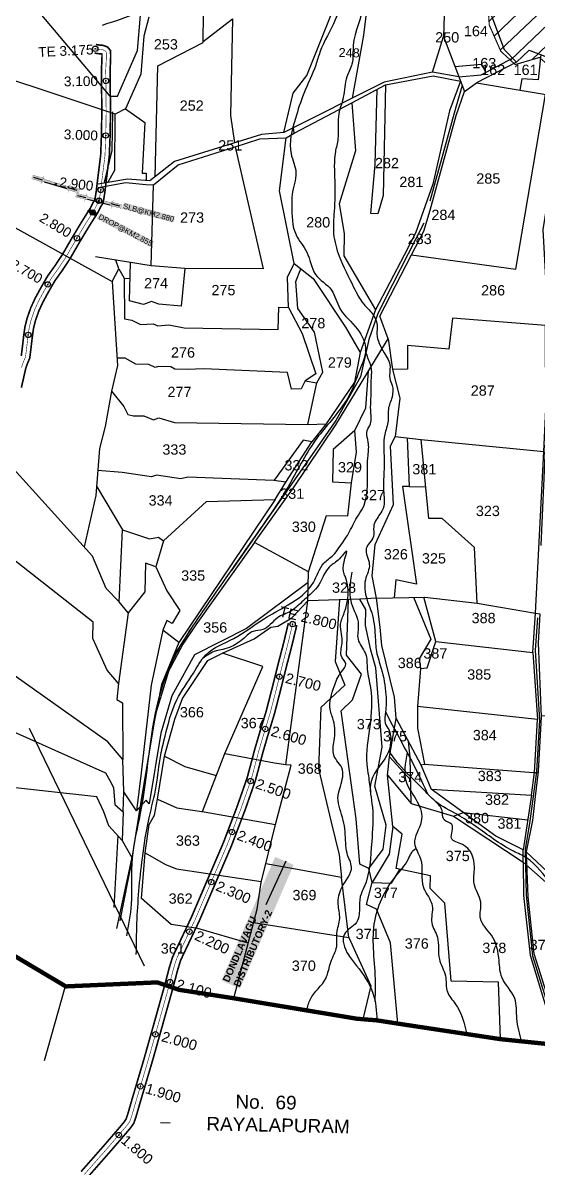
# Model space of a CAD drawing. Header units: inches. Extents: x 194782 to 246112, y 1600383 to 1614216.
# Drawn here: x 199845 to 200795, y 1604461 to 1606574 of the extents above; entities that cross this region are included whole.
import ezdxf
from ezdxf.enums import TextEntityAlignment as Align

# ---------------------------------------------------------------- set-up
doc = ezdxf.new("R2010")
doc.units = ezdxf.units.IN
doc.header["$LTSCALE"] = 15
doc.header["$MEASUREMENT"] = 0
doc.header["$PDMODE"] = 32
doc.header["$PDSIZE"] = 10
for name, pattern in [('ACAD_ISO02W100', [15, 12, -3]), ('ACAD_ISO03W100', [30, 12, -18]), ('HIDDEN2', [0.1875, 0.125, -0.0625])]:
    doc.linetypes.add(name, pattern=pattern)
for name, color, linetype in [('CANAL1', 7, 'Continuous'), ('CSMark', 72, 'Continuous'), ('PLOTS', 7, 'Continuous'), ('PLOTS NO', 7, 'Continuous'), ('RE REMARKS', 7, 'Continuous'), ('ROADS', 1, 'Continuous'), ('STREAMS', 4, 'Continuous'), ('STRUCTURE', 5, 'Continuous'), ('text2', 7, 'Continuous'), ('VILLAGE BOUNDAY', 5, 'Continuous'), ('VILLAGE BOUNDRY', 5, 'Continuous')]:
    doc.layers.add(name, color=color, linetype=linetype)
doc.styles.get("Standard").update_dxf_attribs({"font": 'arial.ttf'})
doc.dimstyles.get("Standard").update_dxf_attribs({"dimtxt": 0.18, "dimasz": 0.18, "dimexe": 0.18, "dimexo": 0.0625, "dimgap": 0.09, "dimtad": 0, "dimtih": 1, "dimtoh": 1, "dimdec": 4, "dimzin": 0, "dimdsep": 46, "dimtxsty": 'Standard', "dimcen": 0.09, "dimadec": 0, "dimazin": 0, "dimtfac": 1, "dimtdec": 4, "dimtofl": 0, "dimtmove": 0, "dimatfit": 3, "dimfxl": 1, "dimtolj": 1, "dimtzin": 0, "dimarcsym": 0})

# ---------------------------------------------------------------- blocks, each defined once
blk = doc.blocks.new('DROP')
h = blk.add_hatch()
h.set_pattern_fill('ANSI31', color=1, scale=10, angle=45)
h.set_pattern_definition([(90, (-324.4106834783561, -25.76868160369899), (-1.25, 0), [])])
h.paths.add_polyline_path([(-9.851358085657807, -4.339867194039471), (-13.79075268379233, 4.092655639052694), (13.79075268379233, 4.092655639052694), (10.24151515825361, -4.339867194039471)])
at = {"layer": 'STRUCTURE', "color": 5, "const_width": 0.4899999999999998}
blk.add_lwpolyline([(-9.851358085657807, -4.339867194039471), (-13.79075268379233, 4.092655639052694), (13.79075268379233, 4.092655639052694), (10.24151515825361, -4.339867194039471), (-9.851358085657807, -4.339867194039471)], dxfattribs=at)
at = {"layer": 'STRUCTURE', "color": 5}
blk.add_circle((0, 0), 1.327527396726509, dxfattribs=at)
blk = doc.blocks.new('SLB')
at = {"layer": 'STRUCTURE'}
h = blk.add_hatch(dxfattribs=at)
h.set_pattern_fill('DOTS', color=6, scale=20, angle=320.3722479339738, style=0)
h.set_pattern_definition([(320.3722479339738, (-159.4326987297973, -72.95644191955216), (1.278624159801223, 0.5641323053793466), [0, -1.25])])
h.paths.add_polyline_path([(769699.5186717048, 1706871.072614055), (769699.5186717047, 1706861.072614055), (769729.1055765299, 1706861.072614055), (769732.1055765299, 1706863.072614055), (769792.1055765299, 1706863.072614054), (769795.1055765299, 1706861.072614054), (769824.692481355, 1706861.072614054), (769824.6924813552, 1706871.072614054), (769795.10557653, 1706871.072614054), (769792.10557653, 1706869.072614054), (769732.10557653, 1706869.072614055), (769729.10557653, 1706871.072614055)])
at = {"layer": 'STRUCTURE', "color": 6, "linetype": 'ACAD_ISO02W100', "ltscale": 0.5, "const_width": 0.5}
for points in [[(769699.5186717048, 1706871.072614055), (769729.10557653, 1706871.072614055)], [(769699.5186717047, 1706861.072614055), (769729.1055765299, 1706861.072614055)], [(769795.10557653, 1706871.072614054), (769824.6924813552, 1706871.072614054)], [(769795.1055765299, 1706861.072614054), (769824.692481355, 1706861.072614054)]]:
    blk.add_lwpolyline(points, dxfattribs=at)
at = {"layer": 'STRUCTURE', "color": 6, "const_width": 0.6280741461245082}
for points in [[(769726.10557653, 1706877.072614055), (769726.10557653, 1706873.072614055), (769732.10557653, 1706869.072614055), (769792.10557653, 1706869.072614054), (769798.10557653, 1706873.072614054), (769798.10557653, 1706877.072614054)], [(769726.1055765299, 1706855.072614055), (769726.1055765299, 1706859.072614055), (769732.1055765299, 1706863.072614055), (769792.1055765299, 1706863.072614054), (769798.1055765299, 1706859.072614054), (769798.1055765299, 1706855.072614054)]]:
    blk.add_lwpolyline(points, dxfattribs=at)
at = {"layer": 'STRUCTURE', "color": 6}
blk.add_lwpolyline([(769732.1055765299, 1706863.072614055), (769792.1055765299, 1706863.072614054)], dxfattribs=at)
blk.add_lwpolyline([(769732.1055765299, 1706863.072614055), (769792.1055765299, 1706863.072614054)], dxfattribs=at)
at = {"layer": 'STRUCTURE', "color": 0}
blk.add_circle((769762.10557653, 1706866.072614054), 1.244237561477348, dxfattribs=at)
for points in [[(769703.7546974146, 1706866.04706475), (769726.6638708343, 1706866.04706475)], [(769818.6333223742, 1706865.844362141), (769795.7241489545, 1706865.844362142)]]:
    blk.add_leader(points, dimstyle='Standard', override={"dimasz": 10, "dimgap": 0.09, "dimtad": 0}, dxfattribs=at)

msp = doc.modelspace()

# ---------------------------------------------------------------- hatches: boundary and pattern name
at = {"layer": 'text2', "linetype": 'Continuous'}
h = msp.add_hatch(dxfattribs=at)
h.set_pattern_fill('ANSI31', color=40, scale=8.352367048152077, angle=-1.185492522069218)
h.set_pattern_definition([(43.81450747793078, (192605.5234534219, 1599909.112353513), (-18.35962820580777, 19.13554204384358), [])])
h.paths.add_polyline_path([(200783.5438329671, 1606743.59100704), (200921.2385004502, 1606728.025628794), (200926.3811808453, 1606697.092651484), (200936.3502170266, 1606657.197168153), (200950.3828077947, 1606608.740292502), (200950.1811323269, 1606561.733962063), (200951.0690781438, 1606512.976882038), (200914.4896394664, 1606477.897969092), (200862.3604512999, 1606436.590203236), (200841.8887417064, 1606434.701842588), (200827.8720923745, 1606483.929070349), (200797.1842180413, 1606509.996023052), (200752.7974424795, 1606496.936489952), (200726.1004795186, 1606521.485650053), (200704.7461070277, 1606570.094040465), (200702.1626589993, 1606612.919341771), (200706.0723847799, 1606652.656988325), (200722.8496386967, 1606718.201580937), (200758.1295345246, 1606746.371397983)])
h.paths.add_polyline_path([(200912.4290971749, 1606615.394760432), (201245.0908838524, 1606608.510756992), (201246.6726451606, 1606684.947607653), (200914.0108584831, 1606691.831611092)], flags=9)

# ---------------------------------------------------------------- linework, layer by layer
at = {"layer": 'CANAL1', "color": 200, "const_width": 3}
for points in [[(199841.5329234011, 1605959.316939082), (199843.244857211, 1605972.264299076), (199845.9009625622, 1605995.468427883), (199846.1022431691, 1605996.914678676), (199846.4230111829, 1605999.21947595), (199848.3888670685, 1606013.344635231), (199852.4283820763, 1606029.184283959), (199858.9813593018, 1606047.952882388), (199867.0790649719, 1606065.606398175), (199877.6429601534, 1606084.974047758), (199890.1621115544, 1606106.770912027), (199904.5985615823, 1606126.979719986), (199917.5791062935, 1606146.664502075), (199935.3097218471, 1606177.422058011), (199954.227697318, 1606208.786255037), (199968.6376190126, 1606231.515531248), (199974.7096637727, 1606243.38848481), (199976.9404376032, 1606246.894217389), (199977.8198504033, 1606250.667045925), (199979.7635054639, 1606262.654205562), (199982.7620071512, 1606287.699051717), (199987.9785811755, 1606329.568608755), (199989.4345603477, 1606366.422772662), (199990.0138205375, 1606402.153012305), (199990.1244096182, 1606408.974427666), (199989.620477972, 1606464.324084341), (199989.5888004514, 1606466.737458873), (199989.5788151192, 1606467.498198538), (199989.3374555122, 1606485.886352599), (199990.3913741281, 1606507.622796122), (199990.4725971244, 1606514.252859301), (199990.3776732005, 1606516.187737178), (199989.3017761532, 1606516.591656789), (199983.29910807, 1606517.162672195), (199976.8141180989, 1606518.122149131)], [(199841.7566531125, 1605900.666226987), (199849.686988035, 1605935.7608152), (199852.7909584906, 1605944.952734901), (199857.1070765989, 1605955.043060918), (199859.125142789, 1605970.305700924), (199861.7750374378, 1605993.455572116), (199861.949503116, 1605994.709151034), (199862.2702711297, 1605997.013948308), (199864.1131329315, 1606010.255364769), (199867.7616179237, 1606024.561716041), (199873.8386406982, 1606041.967117612), (199881.3909350281, 1606058.431601826), (199891.6050398465, 1606077.157952242), (199903.6418884456, 1606098.115087973), (199917.7914384177, 1606117.922280014), (199931.2008937065, 1606138.257497924), (199949.0922781529, 1606169.293941989), (199967.836302682, 1606200.369744963), (199982.5463809874, 1606223.572468752), (199988.6123362273, 1606235.433515189), (199991.9035623968, 1606240.605782611), (199993.5261495967, 1606247.566954075), (199995.6104945361, 1606260.421794438), (199998.6439928488, 1606285.758948284), (200003.9394188245, 1606328.261391246), (200005.4294396523, 1606365.977227338), (200006.0117183091, 1606401.893653695), (200006.1255903818, 1606408.917572334), (200005.619522028, 1606464.50191566), (200005.5874223322, 1606466.94745391), (200005.577437, 1606467.708193575), (200005.3425444878, 1606485.603647401), (200006.3866258719, 1606507.137203878), (200006.4774028756, 1606514.547140699), (200006.0680898367, 1606522.890356101), (200000.6030611762, 1606529.439263097), (199992.9342238469, 1606532.318343211), (199985.22889193, 1606533.051327805), (199979.1558819011, 1606533.949850869)], [(199951.8922372062, 1604454.18218353), (199992.6051009058, 1604500.489097338), (200017.9009143275, 1604529.811240911), (200030.4060418413, 1604544.574973574), (200034.8029457444, 1604550.832395241), (200037.8975445537, 1604559.922120631), (200046.2521475862, 1604588.827515264), (200068.0254316337, 1604662.279485571), (200085.7607904086, 1604725.239409783), (200106.2710191735, 1604798.539602961), (200114.4182538751, 1604829.873654964), (200120.6303086487, 1604850.106137919), (200129.9117139053, 1604869.61311618), (200155.1023686012, 1604922.900655985), (200184.9632680747, 1604992.611020122), (200214.0955051406, 1605060.455533872), (200239.3928177332, 1605126.969057802), (200258.1979495008, 1605180.78084895), (200264.4754440492, 1605204.1168599), (200271.9661197749, 1605232.527865514), (200280.902278622, 1605263.027167587), (200293.0265315903, 1605302.761460861), (200305.2242843979, 1605350.001117081), (200315.5297417239, 1605391.408972692), (200325.4957945745, 1605429.766536706), (200334.2304818499, 1605466.244322711)], [(199963.8277627937, 1604443.52581647), (200004.6708990942, 1604489.980902662), (200030.0630856725, 1604519.41475909), (200043.0819581587, 1604534.785026426), (200049.2110542555, 1604543.507604759), (200053.1644554463, 1604555.119879369), (200061.6078524138, 1604584.332484736), (200083.3965683664, 1604657.83651443), (200101.1652095915, 1604720.914590216), (200121.7189808265, 1604794.370397039), (200129.8157461249, 1604825.510345035), (200135.5816913513, 1604844.289862081), (200144.3682860947, 1604862.756883821), (200169.6936313988, 1604916.329344015), (200199.6707319252, 1604986.310979877), (200228.9304948594, 1605054.452466129), (200254.4251822668, 1605121.484942198), (200273.4960504991, 1605176.05715105), (200279.9365559508, 1605199.999140101), (200287.3818802251, 1605228.238134486), (200296.2317213779, 1605258.442832414), (200308.4314684097, 1605298.424539139), (200320.7337156021, 1605346.068882918), (200331.0362582761, 1605387.465027308), (200341.0202054255, 1605425.891463294), (200349.7906107868, 1605462.518415108)]]:
    msp.add_lwpolyline(points, dxfattribs=at)
at = {"layer": 'CANAL1', "color": 1, "linetype": 'HIDDEN2', "ltscale": 4, "const_width": 1}
for points in [[(199841.975, 1605937.928), (199845.312, 1605947.81), (199849.32, 1605957.18), (199851.185, 1605971.285), (199853.838, 1605994.462), (199854.0258731426, 1605995.811914855), (199854.3466411563, 1605998.116712129), (199856.251, 1606011.8), (199860.095, 1606026.873), (199866.41, 1606044.96), (199874.235, 1606062.019), (199884.624, 1606081.066), (199896.902, 1606102.443), (199911.195, 1606122.451), (199924.39, 1606142.461), (199942.201, 1606173.358), (199961.032, 1606204.578), (199975.592, 1606227.544), (199981.661, 1606239.411), (199984.422, 1606243.75), (199985.673, 1606249.117), (199987.687, 1606261.538), (199990.703, 1606286.729), (199995.959, 1606328.915), (199997.432, 1606366.2), (199998.0127694233, 1606402.023333), (199998.125, 1606408.946), (199997.62, 1606464.413), (199997.5881113918, 1606466.842456392), (199997.5781260596, 1606467.603196057), (199997.34, 1606485.745), (199998.389, 1606507.38), (199998.475, 1606514.4), (199998.209, 1606519.822), (199995.814, 1606522.692), (199991.118, 1606524.455), (199984.264, 1606525.107), (199977.985, 1606526.036)], [(199957.86, 1604448.854), (199998.638, 1604495.235), (200023.982, 1604524.613), (200036.744, 1604539.68), (200042.007, 1604547.17), (200045.531, 1604557.521), (200053.93, 1604586.58), (200075.711, 1604660.058), (200093.463, 1604723.077), (200113.995, 1604796.455), (200122.117, 1604827.692), (200128.106, 1604847.198), (200137.14, 1604866.185), (200162.398, 1604919.615), (200192.317, 1604989.461), (200221.513, 1605057.454), (200246.909, 1605124.227), (200265.847, 1605178.419), (200272.206, 1605202.058), (200279.674, 1605230.383), (200288.567, 1605260.735), (200300.729, 1605300.593), (200312.979, 1605348.035), (200323.283, 1605389.437), (200333.258, 1605427.829), (200342.0105463183, 1605464.381368909)]]:
    msp.add_lwpolyline(points, dxfattribs=at)
at = {"layer": 'PLOTS', "color": 0}
for points in [[(200325.6528223541, 1606371.624967889), (200343.0252500319, 1606444.138265621), (200368.1282605194, 1606476.922126718), (200438.6564312867, 1606652.960104264), (200433.4895974579, 1606781.579684452)], [(199742.1354712772, 1606750.072524638), (200004.8677486087, 1606438.746277197), (200019.1232622425, 1606438.801506994), (200056.237815221, 1606523.079118056), (200061.7118191613, 1606588.326007991)], [(200493.6419439413, 1606729.065210588), (200469.2612678832, 1606676.780241671), (200474.2695083556, 1606647.811332463), (200484.0796518012, 1606642.438433524), (200472.6262512881, 1606551.158881869), (200451.8036165758, 1606434.784961563)], [(200611.5154227413, 1606691.717956923), (200624.1313343685, 1606666.311151869), (200620.284115634, 1606548.790131877), (200659.0340849791, 1606447.29864887), (200681.1652821292, 1606463.510268989), (200846.1262434538, 1606435.496597316), (200945.9473050629, 1606518.306301387), (201016.2278118141, 1606524.957543699), (201121.8627980073, 1606486.78596593), (201170.9065873462, 1606408.946972435), (201184.7159484604, 1606336.637430812), (201198.0530532195, 1606280.778921676), (201372.028689701, 1606229.85240042), (201392.4935818931, 1606370.687001675), (201156.4759326321, 1606490.49226504), (201016.2278118141, 1606524.957543699)], [(200088.5789235581, 1606289.703048772), (200093.3054324996, 1606494.546583294), (200177.2057858092, 1606537.624220055), (200178.5431219335, 1606647.78177548)], [(200641.6591220941, 1606636.899649634), (200708.8062119571, 1606586.764582179), (200732.3490560832, 1606524.649024338), (200754.9734648864, 1606501.09784738), (200778.353981811, 1606523.558311834), (200849.0698852309, 1606496.6834367), (200846.1262434538, 1606435.496597316)], [(200076.6219858524, 1606584.209848851), (200067.5066102872, 1606549.463779723), (200062.1842353788, 1606479.068298176), (200034.1071774934, 1606415.386607139), (200015.0327719033, 1606405.57208287), (199690.6820315325, 1606512.974901043)], [(200177.2270650381, 1606539.377008893), (200231.4677930297, 1606581.395905841), (200227.7753579371, 1606402.963101004), (200235.0187885175, 1606352.457759672)], [(200600.3013561316, 1606483.159889006), (200620.284115634, 1606548.790131877)], [(200799.9913201079, 1606515.335256809), (200795.1164358211, 1606468.78663943), (200764.7294922188, 1606470.354175984), (200761.2574938117, 1606449.909009009)], [(200641.5011248935, 1606493.219875407), (200690.6439177098, 1606497.618816378), (200698.7747930615, 1606482.512877965)], [(200648.7416298659, 1606474.256000086), (200689.9142780161, 1606477.743644739), (200747.5873172992, 1606508.786555199)], [(200754.9734648864, 1606501.09784738), (200681.1652821292, 1606463.510268989)], [(200513.2961069757, 1606459.327054219), (200509.0700938565, 1606255.109686753), (200499.5112645598, 1606221.80313531), (200486.5152407959, 1606222.072071139), (200494.6335388051, 1606312.801823489), (200498.2447737661, 1606451.373668823)], [(200651.780632918, 1606466.296434392), (200631.5943628156, 1606411.781399316), (200600.4416964034, 1606276.406842953), (200568.9374625861, 1606186.100901316), (200548.0666132575, 1606145.495556618), (200494.7910032997, 1606044.584962955)], [(200233.4661664381, 1604774.033303955), (200271.8130701336, 1604920.163854374), (200276.5707946279, 1604938.294363806), (200284.0568227383, 1604987.52788342), (200310.2906643382, 1605094.607265822), (200339.5276227874, 1605204.330050214), (200329.3256972932, 1605204.541165808), (200370.3029033367, 1605507.545140835), (200371.2796890152, 1605560.765884935), (200271.7520058541, 1605614.989311109), (200343.8100954554, 1605715.9655121), (200421.9440958141, 1605831.999920185), (200468.7432106607, 1605909.200732847), (200495.1096878912, 1605952.695433032), (200518.2616974736, 1605990.887479193), (200503.1883062789, 1606032.91981029), (200561.0935755834, 1606145.967981584), (200584.1553618189, 1606189.65455136), (200595.8155252564, 1606228.056963039), (200643.8925673291, 1606402.721981312), (200659.0340849791, 1606447.29864887)], [(200561.0935755834, 1606145.967981584), (200753.9221525853, 1606119.221424175), (200808.711016386, 1606441.850451454)], [(200451.2823855253, 1606426.557928743), (200458.2269545939, 1606337.940692485), (200428.0547428949, 1606240.054715971), (200437.4069815574, 1606185.152729008), (200436.5586261517, 1606144.156900852), (200494.7910032997, 1606044.584962955), (200466.6305581508, 1605965.35314148), (200456.0071273586, 1605910.697793145), (200403.8525540245, 1605834.236955272), (200377.7975209166, 1605800.660387646), (200361.5627109953, 1605803.551826814), (200309.8456334194, 1605732.660203283), (200307.4023869456, 1605729.311102419), (200148.5464458302, 1605735.575321714), (200135.9435958262, 1605732.482754995), (200090.8625768759, 1605739.135650001), (200081.8222127244, 1605735.993178247), (200027.6058538136, 1605744.329875553), (199982.7513438316, 1605747.904178878)], [(200009.815257034, 1606409.842444693), (200008.3904167502, 1606338.080202144), (199994.6376764777, 1606279.821569059)], [(200034.1071774934, 1606415.386607139), (200069.2900974546, 1606390.086778847), (200064.6758634819, 1606296.794692775), (200071.7297843563, 1606296.648721047), (200071.8911177455, 1606282.729693306)], [(200000.9279883566, 1606279.382968131), (200014.2662097363, 1606301.88603113), (200015.0327719033, 1606405.57208287)], [(200031.3553611542, 1606102.564408875), (200032.0407336384, 1606027.937800166), (200045.6155484147, 1606025.51851632), (200061.4473294659, 1606017.015466586), (200084.7454209972, 1606018.825946556), (200093.1996936921, 1606014.753407818), (200113.977013652, 1606016.768902811), (200142.1143887716, 1606011.286813645), (200315.6899150906, 1606007.788314763), (200316.5430318942, 1606049.014232161), (200334.2902945639, 1606048.646975616), (200332.497408703, 1606104.789662403), (200344.63067855, 1606130.141862052), (200318.0064438981, 1606263.805324811), (200329.9779364192, 1606361.897604216)], [(200236.2726158266, 1606345.387120108), (200287.5887448333, 1606119.750487906), (200143.0848660457, 1606120.900707894), (200080.94169872, 1606125.612656038), (200085.1639429674, 1606275.289268346)], [(199644.2397993924, 1606298.968938962), (200008.9919129761, 1606096.779572366), (200018.9481786597, 1605941.802930115), (200007.9640710798, 1605894.36373654), (199996.146102299, 1605829.342929946), (199985.960855033, 1605788.180853554), (199979.0658399628, 1605701.654195308), (199957.7862283783, 1605606.8911823)], [(200080.94169872, 1606125.612656038), (199978.3262011155, 1606141.92715865)], [(200008.9919129761, 1606096.779572366), (200021.3541587574, 1606119.89438186), (200016.0284053792, 1606135.933008407)], [(200021.3541587574, 1606119.89438186), (200031.3553611542, 1606102.564408875), (200042.3198634564, 1606102.337512744)], [(200143.0848660457, 1606120.900707894), (200136.7264759492, 1606051.22165534), (200095.2908771166, 1606054.624717176), (200081.758647203, 1606059.641805927), (200066.8268630895, 1606054.325541057), (200041.4667883833, 1606060.771660905), (200042.9216078648, 1606131.657346032)], [(200334.2902945639, 1606048.646975616), (200359.495288572, 1606000.887843659), (200385.0919305435, 1605925.993462871), (200364.9422589813, 1605913.401940678), (200386.6890233717, 1605909.611893468), (200398.0114875959, 1605929.417706755), (200382.1644013562, 1606003.296123029), (200351.9865462903, 1606047.114933301), (200347.8016185593, 1606096.356779586), (200357.0920655076, 1606120.198881926)], [(200344.63067855, 1606130.141862052), (200379.8181010215, 1606102.065706201), (200439.8392249595, 1606012.328847455), (200466.6305581508, 1605965.35314148)], [(200022.2485769329, 1605505.66450995), (199997.8966679107, 1605530.377656797), (199973.1676230691, 1605589.92450358), (199575.2376079083, 1606028.867190916)], [(200790.2361406127, 1605484.690107195), (200805.1930846081, 1605783.004098519), (200809.1556047174, 1605860.451151622), (200808.4793237549, 1606015.277099106), (200637.1388193643, 1606029.019633865), (200630.2852957101, 1605971.958855896), (200553.7387321334, 1605978.679127512), (200554.1368956902, 1605934.775730428), (200526.5861476184, 1605934.525870404), (200539.9148685655, 1605881.26713039), (200531.1736855957, 1605810.729715312), (200578.9654778801, 1605804.807230056), (200805.1930846081, 1605783.004098519)], [(200518.2616974736, 1605990.887479193), (200526.5861476184, 1605934.525870404)], [(200364.9422589813, 1605913.401940678), (200357.8168218203, 1605898.526255113), (200339.9254446643, 1605897.661508081), (200332.5932407367, 1605929.024833564), (200178.0999038825, 1605935.440254858), (200147.2998864594, 1605934.001644783), (200124.8001542656, 1605934.862845187), (200117.5178399686, 1605939.319448662), (200094.7232577923, 1605939.791152927), (200088.4460945941, 1605937.99472033), (200076.6533299003, 1605943.791104865), (200052.8380788017, 1605944.283930548), (200032.945049056, 1605955.072728925), (200018.0759106932, 1605955.380426426)], [(200371.2796890152, 1605560.765884935), (200404.3871570085, 1605665.086974189), (200443.9341117743, 1605664.268601336), (200450.4885215462, 1605725.401552039), (200459.8375271675, 1605781.684251736), (200456.9747326455, 1605821.785009003), (200477.3713521865, 1605863.671808489), (200481.926449276, 1605930.948082939)], [(200007.9640710798, 1605894.36373654), (200030.7710126926, 1605865.698421476), (200038.3986959894, 1605851.315705284), (200048.6865732801, 1605848.923198029), (200067.5154988435, 1605848.533557876), (200085.520297387, 1605841.622112932), (200095.3503829189, 1605844.860191563), (200123.9296911027, 1605836.15247765), (200369.8421667967, 1605832.669564695), (200386.6890233717, 1605909.611893468)], [(200369.8421667967, 1605832.669564695), (200403.8525540245, 1605834.236955272)], [(200456.9747326455, 1605821.785009003), (200416.9296484469, 1605786.846011535), (200415.6884313078, 1605726.865578571), (200450.4885215462, 1605725.401552039)], [(200038.6391416464, 1605484.952368667), (200021.0633010184, 1605355.081517101), (199999.7562584326, 1605379.385651646), (199973.5220445762, 1605437.912898457), (199974.1505051848, 1605468.282555963), (199531.2427314763, 1605815.515961824)], [(200329.2563473222, 1605726.120750716), (200377.7975209166, 1605800.660387646)], [(200496.9692555142, 1605512.477296971), (200488.7491673657, 1605553.601795665), (200494.3766034537, 1605611.511770572), (200527.9525135747, 1605684.903451956), (200522.8823753097, 1605792.672052136), (200531.1736855957, 1605810.729715312)], [(200553.3494597048, 1605807.981634754), (200557.3274405575, 1605718.224356224), (200587.7143728868, 1605717.997483354)], [(200682.3736894424, 1605503.289328283), (200677.7412816919, 1605605.716293645), (200617.6566298786, 1605659.109776796), (200593.599043988, 1605659.607617282), (200578.9654778801, 1605804.807230056)], [(199980.4672938233, 1605719.241266256), (200028.1070156446, 1605638.236452446), (200078.2369301094, 1605621.578519163), (200094.8665711739, 1605624.590140274), (200104.0918650933, 1605617.979535802), (200182.9238512147, 1605690.84169638), (200309.7056607963, 1605694.400111413), (200329.2563473222, 1605726.120750716), (200307.4023869456, 1605729.311102419)], [(200557.3274405575, 1605718.224356224), (200544.5052131432, 1605718.489695563), (200570.5540654578, 1605538.132475824), (200532.5152803521, 1605546.13852549), (200529.4111550527, 1605513.193869734)], [(200309.7056607963, 1605694.400111413), (200132.0125995225, 1605430.305904649), (200102.8442866638, 1605453.070265873), (200081.4068751325, 1605351.639972286), (200062.5229907347, 1605190.04662116), (200054.3288979649, 1605119.889716748), (200030.7574365614, 1605154.938913539), (200029.1426169488, 1605214.726728169), (200001.0607494352, 1605247.007698653), (199493.1975947145, 1605607.168530539)], [(200089.8664078452, 1605569.81586185), (200070.4260768104, 1605576.872287431), (200069.3254576368, 1605523.686094233), (200038.6391416464, 1605484.952368667), (200022.2485769329, 1605505.66450995), (200028.1070156446, 1605638.236452446)], [(200104.0918650933, 1605617.979535802), (200089.8664078452, 1605569.81586185), (200110.0851035069, 1605525.700584167), (200133.7423147994, 1605489.540116647), (200120.1319354825, 1605465.587612364), (200109.8802758225, 1605471.304934465), (200102.8442866638, 1605453.070265873)], [(200271.7520058541, 1605614.989311109), (200163.5133415322, 1605463.005726056), (200139.7515737638, 1605427.502783579), (200100.0447066554, 1605353.249961678)], [(200370.9192959523, 1605541.129656234), (200257.1561869863, 1605456.472045507), (200160.8897412034, 1605407.673619273), (200119.4958764004, 1605332.160991517), (200098.998330523, 1605262.998388632), (200077.50564423, 1605133.028418892), (200071.7253380726, 1605139.755717827), (200054.3288979649, 1605119.889716748)], [(200216.7972689603, 1605225.450367314), (200287.1511218653, 1605386.276824849), (200212.9061612879, 1605410.794628576), (200271.2882007864, 1605437.440971175), (200301.9798978688, 1605458.668536928), (200315.1044635894, 1605460.588151612), (200340.7196026348, 1605475.900134051), (200370.3029033367, 1605507.545140835)], [(200428.282799017, 1605509.271273462), (200420.2619378276, 1605395.582650482), (200438.5256817154, 1605351.614749526), (200394.1436792408, 1605310.788228378), (200389.7865970432, 1605197.351173537), (200413.4838596401, 1605098.707016959), (200427.9630254303, 1605038.434861411), (200432.3834379295, 1604996.912913231), (200292.5503580988, 1605022.196176943)], [(200535.8596624767, 1604727.268659885), (200522.3632244701, 1604876.508001668), (200496.5149354359, 1604938.412076105), (200478.1234919138, 1604947.009357067), (200489.0666332676, 1604987.396783166), (200482.5381933563, 1605013.399942689), (200508.8524465235, 1605049.287165176), (200514.655762808, 1605093.486131128), (200493.5801802304, 1605165.131386976), (200507.5155230222, 1605237.541847888), (200495.496940581, 1605383.67706484), (200486.3897157295, 1605416.43707672), (200476.3996160593, 1605461.691768134), (200477.0199335671, 1605491.667919381), (200466.2859609537, 1605510.402674218), (200370.3029033367, 1605507.545140835)], [(200482.5381933563, 1605013.399942689), (200466.018892155, 1605021.265214697), (200459.0189214688, 1605105.282385824), (200431.8026647751, 1605304.543166829), (200452.8024411468, 1605324.439119452), (200469.4198962213, 1605372.164947395), (200441.7566305212, 1605407.17264814), (200445.0643137586, 1605509.770879745)], [(200527.2126180538, 1605091.015042538), (200516.8647720549, 1605185.624832448), (200520.7990143338, 1605219.780784854), (200532.9902611939, 1605290.274687467), (200530.0451415565, 1605329.640114821), (200506.7748633202, 1605424.848658274), (200503.7246725653, 1605459.068322341), (200496.9692555142, 1605512.477296971), (200466.2859609537, 1605510.402674218)], [(200496.9692555142, 1605512.477296971), (200586.0083943339, 1605514.443982727), (200682.3736894424, 1605503.289328283), (200790.2361406127, 1605484.690107195), (200797.8315746154, 1605483.380391397), (200795.0387558604, 1605429.681184978), (200800.7657835657, 1605293.420886082), (200794.8813146705, 1605192.449103532), (200789.4592007204, 1605146.147023589), (200784.2603520771, 1605101.751515174), (200773.033128468, 1605044.367776316), (200832.5137065731, 1604988.285292208), (200880.4791649242, 1605290.260819117), (200800.8520628662, 1605294.901355249)], [(200565.1443853944, 1605513.983141015), (200597.0451683111, 1605436.852769863), (200575.2839995661, 1605400.152140649), (200578.1418363916, 1605382.671060041), (200572.3658061295, 1605312.361762327), (200572.2424598651, 1605272.451153284), (200585.5583801476, 1605206.046168062), (200786.3880631764, 1605190.809978381), (200794.6693002641, 1605190.638608938)], [(200606.1514406035, 1605432.629331242), (200583.9672353935, 1605514.398897854)], [(200785.2698847537, 1605412.332543011), (200790.2361406127, 1605484.690107195)], [(199482.5362986718, 1605419.792149558), (199997.2281326892, 1605190.147564523), (200004.6832325907, 1605176.093196559), (200011.5084785475, 1605163.226230403), (200014.3760360691, 1605131.515885246), (200029.7344921762, 1605117.771697152), (200030.7574365614, 1605154.938913539)], [(200132.0125995225, 1605430.305904649), (200100.0447066554, 1605353.249961678), (200086.0222751771, 1605280.772038306), (200060.6973879884, 1605127.162263826)], [(200578.1418363916, 1605382.671060041), (200590.5094667469, 1605383.662913174), (200606.1514406035, 1605432.629331242), (200785.2698847537, 1605412.332543011), (200793.864517354, 1605288.254056917)], [(200105.4886211376, 1605220.535890296), (200124.5837070105, 1605289.075850722), (200138.7660161667, 1605327.373810918), (200185.75902587, 1605397.101586839), (200212.9061612879, 1605410.794628576)], [(200021.0633010184, 1605355.081517101), (200017.6367064484, 1605325.578505204), (200028.2500733616, 1605318.996683248), (200029.1426169488, 1605214.726728169)], [(200788.1387223528, 1605190.773750764), (200793.864517354, 1605288.254056917), (200572.3658061295, 1605312.361762327)], [(200532.9902611939, 1605290.274687467), (200578.6813089563, 1605204.893683915), (200585.5583801476, 1605206.046168062)], [(200516.8647720549, 1605185.624832448), (200560.8399025311, 1605133.495761556), (200558.9422552474, 1605219.178342381), (200555.8357850751, 1605247.584185691)], [(200092.9696567266, 1605141.700636861), (200105.4886211376, 1605220.535890296), (200143.3771984213, 1605201.42552769), (200201.332192406, 1605184.970388515)], [(200175.8909037253, 1605118.377583571), (200216.7972689603, 1605225.450367314), (200308.3590872757, 1605208.289570214), (200329.4469443873, 1605205.437721601)], [(200520.7990143338, 1605219.780784854), (200559.8910788892, 1605176.337051968)], [(200578.6813089563, 1605204.893683915), (200597.5432267181, 1605159.885090932), (200782.7573772988, 1605148.732666025), (200788.1387223528, 1605190.773750764)], [(200029.7344921762, 1605117.771697152), (200027.6864578455, 1605065.114058409), (200003.1083637816, 1605091.956976487), (199993.7566138709, 1605118.250390997), (199981.0607011874, 1605145.980394482), (199490.1710210249, 1605199.911178416)], [(200070.0039151736, 1605042.15240575), (200077.2091091418, 1605094.350751102), (200087.2224678259, 1605111.981327311), (200092.9696567266, 1605141.700636861), (200128.3478401915, 1605125.181059313), (200178.9898257411, 1605117.934123702), (200310.2906643382, 1605094.607265822)], [(200782.7573772988, 1605148.732666025), (200767.1035452075, 1605047.6301448), (200717.1859873676, 1605073.319134563), (200597.5432267181, 1605159.885090932)], [(200560.8399025311, 1605133.495761556), (200638.9416517535, 1605110.227735365), (200657.3646070428, 1605116.602112747)], [(200638.9416517535, 1605110.227735365), (200767.212325694, 1605025.181361097), (200767.1035452075, 1605047.6301448)], [(200657.3646070428, 1605116.602112747), (200775.7474801574, 1605103.458239266)], [(200725.2759202687, 1604698.555713647), (200721.6363567291, 1604803.756619114), (200634.6423603324, 1604805.556846855), (200622.6021705858, 1604949.761974252), (200595.9132042188, 1604976.77232105), (200596.3875143623, 1604999.692829369), (200533.3438427136, 1605013.344530469), (200544.1840373208, 1605076.972836444), (200527.2126180538, 1605091.015042538), (200520.3223599307, 1605040.19665471), (200489.0666332676, 1604987.396783166)], [(200019.4662612137, 1605074.091730322), (200012.3303700498, 1604941.38404476)], [(200027.6864578455, 1605065.114058409), (200046.1114292177, 1605032.362051277), (200023.1207159478, 1604917.120462727)], [(200260.178686265, 1604875.828099603), (200167.3015324336, 1604902.999645382), (200118.139383167, 1604910.173133004), (200063.051670399, 1604957.794566702), (200070.0039151736, 1605042.15240575), (200107.630526386, 1605020.573346249), (200127.9748005327, 1605013.002205359), (200284.3156847976, 1604989.230347008)], [(200840.8130136024, 1604686.73509986), (200787.460127718, 1604855.769882216), (200776.8281499221, 1604961.36309694), (200774.0292477332, 1605025.233245266), (200773.033128468, 1605044.367776316)], [(200767.212325694, 1605025.181361097), (200767.6556018555, 1604963.582717575), (200780.0437371775, 1604853.512692711), (200830.6697946366, 1604687.691528437)], [(200767.212325694, 1605025.181361097), (200825.3150625631, 1604974.286243714), (200870.328865214, 1604945.425625728), (200917.6629870271, 1604936.853736877), (200948.6726298286, 1604930.630720255), (200951.1226916851, 1604912.7499414), (200950.0116473204, 1604859.059962482), (200949.9514955181, 1604856.153193766), (200986.1358035947, 1604846.003924097), (200968.6964073415, 1604680.791633698)], [(200445.8355860611, 1604886.128463905), (200432.3834379295, 1604996.912913231)], [(200489.0666332676, 1604987.396783166), (200524.5308895509, 1604986.662896454), (200539.9663152379, 1605011.910476692)], [(200270.1246555993, 1604913.72972485), (200445.8355860611, 1604886.128463905), (200486.0704906363, 1604796.645099643), (200471.4869112133, 1604735.36363987)]]:
    msp.add_lwpolyline(points, dxfattribs=at)
at = {"layer": 'ROADS'}
for points in [[(200648.7416298659, 1606474.256000086), (200600.3013561316, 1606483.159889006), (200510.7473072186, 1606464.296334449), (200325.6528223541, 1606371.624967889), (200284.5077038829, 1606367.879727909), (200124.3530158021, 1606317.971571822), (200079.0035370842, 1606282.136622449), (200037.6407412403, 1606285.585669474), (199983.6050028694, 1606276.456211162)], [(200344.764935127, 1606370.27226138), (200451.2823855253, 1606426.557928743), (200513.2961069757, 1606459.327054219), (200601.355748734, 1606476.292487289), (200651.780632918, 1606466.296434392)], [(199983.2728063985, 1606270.18938494), (200034.3117502751, 1606279.399588494), (200071.5308558632, 1606275.571387373), (200085.1639429674, 1606275.289268346), (200131.0478491083, 1606311.645422593), (200236.2726158266, 1606345.387120108), (200281.7084298339, 1606360.16134666), (200329.9779364192, 1606361.897604216), (200344.764935127, 1606370.27226138), (200343.6425013711, 1606380.631871254)]]:
    msp.add_lwpolyline(points, dxfattribs=at)
at = {"layer": 'ROADS', "linetype": 'ACAD_ISO03W100'}
for points in [[(200654.9386915624, 1606458.025045778), (200643.1090116491, 1606418.259408382), (200583.8658476189, 1606204.031254013), (200511.7029587834, 1606062.013452029), (200498.4340157096, 1606035.899944651), (200482.4130137493, 1605989.869637464), (200467.3313679848, 1605920.907311469), (200421.5292366522, 1605839.884103755), (200331.5454429321, 1605710.33676569), (200154.7157220782, 1605456.32038203), (200120.95619658, 1605403.655366306), (200089.4534178583, 1605298.506629965), (200063.5037848101, 1605144.184648947), (200046.8954560781, 1605040.162010888), (200016.9273867409, 1604902.843165201)], [(200864.7196757718, 1606459.52216147), (200839.8695548872, 1606415.13331052), (200827.6652019892, 1606340.766988188), (200803.3389768375, 1606192.790661932), (200813.664475353, 1606008.576517879), (200811.7925745885, 1605859.640420533), (200809.8037264247, 1605824.300207982), (200807.826874276, 1605789.173154852), (200793.8519716622, 1605475.779953693), (200789.5973764416, 1605416.056813184), (200797.3907770152, 1605287.027462639), (200791.7570773799, 1605192.341996067), (200779.5948181531, 1605100.639392005), (200770.7959240963, 1605048.730353471), (200772.8756092684, 1604964.355426927), (200784.254946065, 1604852.433708726), (200835.8798211649, 1604687.154469775)]]:
    msp.add_lwpolyline(points, dxfattribs=at)
at = {"layer": 'STREAMS'}
for points in [[(199991.0854963816, 1606569.91174051), (200057.1539416313, 1606594.110243775), (200092.6240099263, 1606616.691001164), (200135.7527070376, 1606679.742035855), (200156.4672196587, 1606720.944492979), (200192.7260243068, 1606737.398596892), (200248.2043426781, 1606754.68561721), (200289.6084561358, 1606757.183220771), (200313.2882367831, 1606769.892720552), (200347.961699398, 1606775.663100329), (200374.9703047807, 1606783.370401066), (200405.4111869085, 1606786.463691674), (200433.9831616565, 1606788.627834687), (200445.1468318963, 1606761.175009831), (200449.9270133092, 1606690.457979053), (200441.2676879867, 1606648.554853805), (200420.6660219812, 1606579.702751406), (200392.4524029623, 1606519.86248575), (200384.661521192, 1606495.795964209), (200362.5303672905, 1606443.287236625), (200347.2886659258, 1606397.602546046), (200339.2058139253, 1606332.065863444), (200348.2778679241, 1606297.650938006), (200341.0189873156, 1606257.156384254), (200340.6070352436, 1606237.249260141), (200348.4298405277, 1606182.562600319), (200368.2380018698, 1606151.011647687), (200384.2864488636, 1606109.719442653), (200413.6481413497, 1606080.885395542), (200429.173196809, 1606046.924561421), (200461.7505395657, 1606008.901808676), (200476.5994382568, 1605969.055694012), (200465.659826251, 1605932.717953328), (200446.2871752399, 1605886.387682879), (200410.5171090939, 1605836.663515418), (200383.7058140289, 1605802.963687783), (200333.5756041091, 1605717.989819988), (200274.0492581259, 1605628.794761807), (200175.9390897189, 1605487.640879063), (200124.5827087627, 1605405.267055143), (200094.834297023, 1605326.318849862), (200061.0440984591, 1605114.640393571), (200046.1114292177, 1605032.362051277), (200044.355314871, 1604947.499785416), (200035.54327755, 1604889.186618404)], [(200511.8994055182, 1606762.781271745), (200483.761230215, 1606723.314261568), (200466.9867977078, 1606687.341071976), (200471.6212794545, 1606607.488030143), (200453.8973925551, 1606532.686837821), (200451.3724885672, 1606497.968295081), (200442.0464511212, 1606474.240785782), (200435.540557491, 1606436.835801262), (200426.5140898674, 1606401.303326964), (200425.6570274675, 1606359.88674303), (200420.8679487973, 1606335.696750381), (200419.7704967073, 1606282.663602966), (200418.5942516024, 1606225.82287104), (200417.7356553793, 1606184.332166815), (200428.0539106852, 1606143.541559326), (200454.6506386811, 1606086.290930827), (200473.4393462171, 1606054.754925178), (200488.8084719766, 1606037.577389458), (200497.8017780718, 1606016.2454772), (200497.4619049134, 1605999.821486141), (200511.0885314837, 1605965.249014113), (200521.7078676618, 1605939.59715746), (200521.2586484945, 1605917.889142557), (200525.8509009463, 1605904.935184355), (200525.397986848, 1605883.048616037), (200518.6665983885, 1605861.470602466), (200518.2114684917, 1605839.476958159), (200511.9757366739, 1605814.45962693), (200511.0418339624, 1605769.3298207), (200510.5298821758, 1605744.590321984), (200509.8324102998, 1605710.885772003), (200509.1526706121, 1605678.038110233), (200496.1357405799, 1605656.875939529), (200491.5830927451, 1605644.111203128), (200491.2087230681, 1605626.020206309), (200477.8606073624, 1605603.721862156), (200483.5625650313, 1605575.314207013), (200476.3675494946, 1605546.16639652), (200478.7287962382, 1605511.243985086), (200487.9686074077, 1605485.060710812), (200494.2899463166, 1605443.39184246), (200496.8188040142, 1605413.621071874), (200505.611144065, 1605382.577699813), (200514.1699536771, 1605334.025079767), (200513.3611864473, 1605302.508074401), (200512.9257103681, 1605281.464178896), (200519.3265722407, 1605269.673547994), (200523.1236952305, 1605251.063273438), (200519.5258130748, 1605230.259104906), (200486.8470650428, 1605174.223045384), (200489.2341046108, 1605126.388574137), (200487.9243000565, 1605063.093730885), (200473.6722889402, 1604978.467156784), (200466.9664086341, 1604961.803260491), (200459.8390464365, 1604913.658651405), (200437.6074536964, 1604892.339540976), (200444.9870082862, 1604854.073308074), (200460.002309567, 1604833.798343578), (200490.3102160227, 1604783.127373759), (200497.9613877132, 1604733.167383076)], [(200053.7917329294, 1604854.644617558), (200054.9792952869, 1604912.032243085), (200064.8992402598, 1605032.399857938), (200077.4893956111, 1605106.970285524), (200090.4877247981, 1605165.627829262), (200098.9088489221, 1605222.994659174), (200106.8564069176, 1605257.475337301), (200128.4676432981, 1605324.688122807), (200159.0221291224, 1605373.764097564), (200182.0341084766, 1605407.933057091), (200233.6646303044, 1605438.037146522), (200288.2696024009, 1605473.584540408), (200334.0973748737, 1605500.072245079), (200380.5155247078, 1605541.45108892), (200399.7358866057, 1605576.889230005), (200416.7924327886, 1605591.402106522), (200427.6192037948, 1605605.103038672), (200445.1130743368, 1605631.650080439), (200461.0070958804, 1605661.701132908), (200470.9656676928, 1605677.441204939), (200480.266122425, 1605734.113376237), (200481.1249610268, 1605775.615793148), (200481.6389313943, 1605800.452837529), (200478.6840405063, 1605817.591506188), (200485.6150115408, 1605834.145765917), (200486.1365984048, 1605859.350868992), (200486.569551258, 1605880.272832416), (200487.365099562, 1605918.716816323), (200486.9775196049, 1605939.280435709), (200482.6424061706, 1605951.110459584), (200476.6004754071, 1605969.09327982)], [(200368.0462675238, 1604751.617645745), (200374.801032086, 1604772.352556143), (200403.2385958652, 1604810.672120686), (200412.6036007645, 1604840.646142167), (200423.3609351562, 1604869.74553332), (200423.8683132331, 1604894.26401262), (200428.9896003223, 1604921.243154932), (200426.1896862096, 1604947.717225489), (200432.8116981321, 1604978.222907129), (200450.7106488385, 1605016.165916189), (200442.4254257829, 1605041.520755639), (200440.0008782245, 1605060.590543683), (200435.5503403361, 1605102.53419187), (200425.7083629992, 1605143.812394965), (200433.7394442369, 1605178.250082346), (200434.1002419411, 1605195.685228724), (200418.0471731028, 1605222.462660072), (200418.608648897, 1605249.595351179), (200417.7806321242, 1605285.695240396), (200411.3161166722, 1605307.064217677), (200418.6881741875, 1605349.225070394), (200431.3827214488, 1605375.619507315), (200439.9659420043, 1605391.419167481), (200432.8381273562, 1605403.505726092), (200433.3719914342, 1605429.304111832), (200432.2132216971, 1605445.922942872), (200430.6141963445, 1605464.176640652), (200437.3083458486, 1605485.165773979), (200438.7141208279, 1605553.098280916), (200435.6874581203, 1605561.298367983), (200441.284439825, 1605599.217509636), (200425.9070283237, 1605582.537243574), (200409.3662818265, 1605569.580099808), (200392.8135425533, 1605541.165830935), (200381.8045377844, 1605526.313865175), (200361.9821600374, 1605508.023490363), (200338.6093004841, 1605488.184597627), (200313.9906028067, 1605475.904867464), (200286.8663652158, 1605454.385969155), (200269.4897596081, 1605451.07603145), (200252.4458203626, 1605438.498017668), (200229.2203986587, 1605422.902609641), (200213.2154327475, 1605417.472266972), (200200.805916236, 1605414.830706901), (200176.0116685507, 1605400.98080018)], [(200451.371547112, 1605560.077371787), (200450.2000977937, 1605503.468390902), (200463.2564571902, 1605463.554952753), (200462.6915976215, 1605436.258744518), (200476.3185526151, 1605410.208641454), (200479.6857961556, 1605381.256003825), (200485.782737549, 1605346.687519463), (200484.3125685158, 1605275.643241744), (200478.8983584222, 1605205.689685405), (200481.7836252282, 1605184.662640719), (200485.7890793754, 1605152.663774824)], [(200513.3611864473, 1605302.508074401), (200546.8409242342, 1605239.2930951), (200569.6418978621, 1605196.222860133), (200590.871387523, 1605151.261046329)], [(201320.8165547755, 1604649.383518104), (201270.6435475603, 1604685.435851734), (201262.3553812347, 1604718.257352768), (201258.5788661534, 1604767.142701649), (201259.1956146843, 1604796.946386073), (201202.4363347645, 1604819.490611316), (201123.0725088478, 1604833.152521991), (201087.9901345566, 1604847.372172629), (201052.4483640773, 1604869.597590772), (200988.3665474363, 1604899.473494298), (200962.1474804521, 1604928.201206456), (200935.2283295161, 1604944.250990008), (200870.6425962188, 1604952.334341094), (200820.9498853087, 1604984.65462365), (200773.6301011702, 1605032.900482081), (200749.6713398131, 1605045.302199534), (200712.7577110942, 1605067.680935245), (200646.3879325147, 1605112.804162595), (200605.5630503066, 1605137.254030417), (200581.8987777898, 1605160.813285698), (200537.5117126444, 1605206.440925684), (200519.5330218409, 1605230.607460483)], [(200553.235288903, 1605227.445468007), (200552.0781433414, 1605171.527700196), (200572.1020144532, 1605136.7530801), (200579.3819954185, 1605100.025389089), (200566.9364992141, 1605059.908594177), (200577.9910618569, 1605031.415752472), (200583.5472276832, 1604978.37489345), (200586.7432395421, 1604971.506579283), (200599.4949167215, 1604944.641209873), (200598.8414977201, 1604913.06546589), (200609.1047709589, 1604886.528689412), (200612.7076424831, 1604846.27478898), (200623.7896689756, 1604815.652843116), (200627.6045823307, 1604785.647224674), (200642.1278866925, 1604764.010068009), (200663.3606994817, 1604707.94122483)], [(200764.5645103101, 1604694.505776955), (200755.7557705136, 1604736.515700085), (200751.6587104883, 1604773.752252992), (200728.1269418459, 1604812.717826567), (200722.917396828, 1604843.009273332), (200708.9278626486, 1604890.424306692), (200688.5354816408, 1604920.984734221), (200689.1646097235, 1604951.386646667), (200676.8551662195, 1604985.22242948), (200677.4900136145, 1605015.90072131), (200655.3907297571, 1605057.556440581), (200635.1624740402, 1605069.311505396), (200635.6859100269, 1605094.605965266), (200621.634681813, 1605103.105098522), (200617.7475135245, 1605120.320386061), (200606.2032806982, 1605136.740829904)], [(200494.2579084672, 1604767.739916581), (200494.9744860238, 1604802.367727254), (200491.643390959, 1604859.469606357), (200492.6994302393, 1604910.501525969), (200532.2486023944, 1604999.286686573), (200555.3185555923, 1605030.317862981), (200569.5745860767, 1605050.230839029), (200569.5807733473, 1605050.2334196)]]:
    msp.add_spline(points, degree=3, dxfattribs=at)
at = {"layer": 'text2', "color": 40, "linetype": 'Continuous', "const_width": 2.088091762038019}
msp.add_lwpolyline([(200783.5438329671, 1606743.59100704), (200921.2385004502, 1606728.025628794), (200926.3811808453, 1606697.092651484), (200936.3502170266, 1606657.197168153), (200950.3828077947, 1606608.740292502), (200950.1811323269, 1606561.733962063), (200951.0690781438, 1606512.976882038), (200914.4896394664, 1606477.897969092), (200862.3604512999, 1606436.590203236), (200841.8887417064, 1606434.701842588), (200827.8720923745, 1606483.929070349), (200797.1842180413, 1606509.996023052), (200752.7974424795, 1606496.936489952), (200726.1004795186, 1606521.485650053), (200704.7461070277, 1606570.094040465), (200702.1626589993, 1606612.919341771), (200706.0723847799, 1606652.656988325), (200722.8496386967, 1606718.201580937), (200758.1295345246, 1606746.371397983), (200783.5438329671, 1606743.59100704)], dxfattribs=at)
at = {"layer": 'text2', "color": 2}
msp.add_lwpolyline([(200069, 1604833), (199856.9487718465, 1605271.705706177)], dxfattribs=at)
at = {"layer": 'text2'}
msp.add_lwpolyline([(200098.3556042967, 1604544.84834912), (200116, 1604544)], dxfattribs=at)
at = {"layer": 'text2', "color": 2, "linetype": 'Continuous'}
for p in [(199977.985, 1606526.036), (199997.5881113918, 1606466.842456392), (199997.4266466894, 1606366.064495461), (199988.1952370848, 1606265.783026659), (199944.1156449669, 1606176.532298543), (199890.4978772915, 1606091.292899728), (200342.0105463183, 1605464.381368909), (200317.789224458, 1605367.362728359), (200291.6569687123, 1605270.861621685), (200264.5234025799, 1605174.631462172), (200230.3408914031, 1605080.664930566), (200191.8560479137, 1604988.384905898), (200151.6337878236, 1604896.844715077), (200115.9125169407, 1604803.829720103), (200089.074956033, 1604707.499592229), (200061.2983673821, 1604611.437118521), (200021.3748899855, 1604521.590916745)]:
    msp.add_point(p, dxfattribs=at)
at = {"layer": 'text2', "color": 3}
for p in [(199984.8461509159, 1606245.56967863, 1.000000000000455), (199973.3285577035, 1606223.973792872, 2), (199854.3466411563, 1605998.116712129, 1)]:
    msp.add_point(p, dxfattribs=at)
at = {"layer": 'VILLAGE BOUNDAY', "linetype": 'ACAD_ISO02W100', "ltscale": 0.2}
msp.add_lwpolyline([(201886.0737903955, 1604419.215060545, 8, 8, 0), (201759.5951361512, 1604441.825120284, 8, 8, 0), (201728.7714380939, 1604445.269610696, 8, 8, 0), (201699.3394694501, 1604450.81835036, 8, 8, 0), (201549.4770304224, 1604502.754215435, 8, 8, 0), (201499.5535186112, 1604572.890582726, 8, 8, 0), (201465.3383406787, 1604643.159212979, 8, 8, 0), (201264.7919578566, 1604651.796401279, 8, 8, 0), (201010.3937059718, 1604676.708415078, 8, 8, 0), (200968.6964073415, 1604680.791633698, 8, 8, 0), (200904.4651502513, 1604681.324041716, 8, 8, 0), (200835.8798211649, 1604687.154469775, 8, 8, 0), (200725.2759202687, 1604698.555713647, 8, 8, 0), (200535.8596624767, 1604727.268659885, 8, 8, 0), (200497.9613877132, 1604733.167383076, 8, 8, 0), (200459.8237960954, 1604736.331182923, 8, 8, 0), (200233.4661664381, 1604774.033303955, 8, 8, 0), (200132.7666696058, 1604789.557269445, 8, 8, 0), (200092.5535192931, 1604803.2924709, 8, 8, 0), (199923.6594375065, 1604795.895267793, 8, 8, 0), (199485.2167744274, 1605056.971557202, 8, 8, 0)], format="xyseb", dxfattribs=at)
at = {"layer": 'VILLAGE BOUNDRY', "linetype": 'Continuous'}
msp.add_lwpolyline([(199922.162422271, 1604793.893679885), (199883.9080252328, 1604658.505969595)], dxfattribs=at)

# ---------------------------------------------------------------- block references
at = {"xscale": 0.6999999999999997, "yscale": 0.6999999999999997, "zscale": 0.6999999999999997, "rotation": 148.3878081419048}
msp.add_blockref('DROP', (199973.3285577035, 1606223.973792872, 2), dxfattribs=at)
at = {"layer": 'STRUCTURE', "color": 0}
for p, xscale, yscale, zscale, rotation in [((-702749.8101507924, 575857.3799683327, 1.045154886126185), 0.7316084202879971, 0.7316084202879971, 0.7316084202879971, 343.0558077514693), ((-614523.4947657844, 579366.9730577011, 1.000000000000455), 0.7, 0.7, 0.7, 345.8533642537287)]:
    msp.add_blockref('SLB', p, dxfattribs=dict(at, xscale=xscale, yscale=yscale, zscale=zscale, rotation=rotation))

# ---------------------------------------------------------------- texts
at = {"layer": 'CSMark', "color": 1}
for s, height, rotation, p in [('TE 3.175', 17.99999999999998, 2.808644184227, (199872.9687191516, 1606519.871724456)), ('3.100', 17.99999999999998, 0.7520111081024654, (199920.1948594154, 1606465.820406021)), ('3.000', 17.99999999999998, 357.7376207673958, (199920.057012037, 1606368.361417485)), ('2.900', 17.99999999999998, 353.1727430714512, (199911.9841342591, 1606280.330118277)), ('2.800', 17.99999999999998, 328.9028368151871, (199877.9229028881, 1606216.648474107)), ('2.700', 17.99999999999998, 330.1288528013047, (199824.0396984999, 1606130.989517781)), ('TE 2.800', 19, 346.5339458781128, (200318.0952520001, 1605488.386464315)), ('2.700', 19, 346.0243380182549, (200329.4516815419, 1605365.478036572)), ('2.600', 19, 343.6696520867562, (200302.9817793024, 1605267.912240506)), ('2.500', 19, 340.7374616183978, (200275.2478346509, 1605171.095167193)), ('2.400', 19, 339.1765205946727, (200241.0934427785, 1605076.161136483)), ('2.300', 19, 336.8118058701157, (200202.3554660617, 1604982.596501434)), ('2.200', 19, 334.6984618975439, (200163.649980634, 1604891.504353938)), ('2.100', 19, 344.3677752382446, (200128.0017693193, 1604800.600964752)), ('2.000', 19, 344.2678527792174, (200101.2764475764, 1604704.296871035)), ('1.900', 19, 343.4886562749612, (200071.5493494424, 1604608.435589518)), ('1.800', 19, 319.2161081779491, (200030.2142412814, 1604516.246027527))]:
    msp.add_text(s, height=height, rotation=rotation, dxfattribs=at).set_placement(p, align=Align.MIDDLE_LEFT)
at = {"layer": 'PLOTS NO'}
for s, p in [('164', (200658.0164814479, 1606549.251386137)), ('253', (200086.1645049848, 1606524.780790648)), ('250', (200605.0815531905, 1606537.692307061)), ('163', (200673.4502404913, 1606490.108653149)), ('162', (200689.9142780161, 1606477.743644739)), ('161', (200749.6579149814, 1606477.782073695)), ('252', (200133.8672084825, 1606411.718520023)), ('251', (200204.8401541566, 1606338.352463263)), ('282', (200494.0013939305, 1606305.736999328)), ('281', (200538.9081221292, 1606270.894488357)), ('285', (200680.9544742207, 1606277.180681927)), ('273', (200134.5052744415, 1606205.243670049)), ('284', (200598.1118687351, 1606210.121938424)), ('280', (200367.0669725507, 1606196.336621805)), ('283', (200554.3665924463, 1606165.737605756)), ('274', (200068.1258760811, 1606083.900362464)), ('275', (200192.3459839593, 1606071.224341212)), ('286', (200689.7373549013, 1606070.929558246)), ('278', (200358.1809692802, 1606010.363556778)), ('276', (200117.7774560225, 1605956.220979503)), ('279', (200407.0517857965, 1605937.656659728)), ('277', (200111.2330276218, 1605883.403008618)), ('287', (200670.6760008221, 1605885.92177913)), ('333', (200101.8945807681, 1605777.105487445)), ('332', (200327.0606091416, 1605747.986294881)), ('329', (200425.7126518381, 1605744.416089384)), ('381', (200562.8230727951, 1605740.814412542)), ('331', (200319.2237161606, 1605695.603062639)), ('327', (200468.0841307944, 1605693.091208824)), ('334', (200076.3577688183, 1605683.227968328)), ('323', (200680.0650435021, 1605663.767664135)), ('330', (200340.613237914, 1605634.628341282)), ('326', (200510.3616339093, 1605583.835006335)), ('325', (200580.6077287652, 1605576.266996976)), ('335', (200136.5081125931, 1605544.510779207)), ('328', (200414.8082660055, 1605522.223067285)), ('388', (200672.2068097184, 1605466.128858072)), ('356', (200177.1578763127, 1605448.739222629)), ('387', (200583.2726428939, 1605400.864231654)), ('386', (200536.0109575488, 1605383.22225941)), ('385', (200664.1021479965, 1605362.013040049)), ('366', (200134.096799035, 1605292.362583573)), ('367', (200246.2717229418, 1605272.353461572)), ('373', (200460.4607940778, 1605270.3819086)), ('384', (200674.4193808211, 1605250.167602751)), ('375', (200508.9358850927, 1605247.969433935)), ('368', (200351.5355207711, 1605188.275920293)), ('374', (200536.8249301584, 1605172.780821984)), ('383', (200683.6346948348, 1605174.726173621)), ('382', (200697.0320157552, 1605130.952097655)), ('380', (200660.1267778672, 1605097.018161777)), ('381', (200720.0070431163, 1605086.840452932)), ('363', (200126.8094562223, 1605055.397896397)), ('375', (200624.5857520087, 1605027.096426931)), ('369', (200341.8101173232, 1604954.880956065)), ('377', (200491.9361507663, 1604959.154663232)), ('362', (200113.4145456896, 1604948.461466372)), ('371', (200458.3085357072, 1604883.163022131)), ('361', (200098.8373533972, 1604856.440279391)), ('376', (200548.9288634672, 1604865.547671773)), ('378', (200691.9660755572, 1604857.410420557)), ('379', (200779.3384189235, 1604862.9800097)), ('370', (200340.6052946867, 1604824.611557248))]:
    msp.add_text(s, height=19, dxfattribs=at).set_placement(p)
msp.add_text('248', height=16.70473409630415, rotation=358.8145074916055, dxfattribs=at).set_placement((200426.7693229081, 1606510.855767056))
at = {"layer": 'ROADS', "linetype": 'ACAD_ISO03W100'}
for s, p in [('No.  69 ', (200236.3740599419, 1604570.932682715)), ('RAYALAPURAM', (200182.7224530431, 1604530.13339612))]:
    msp.add_text(s, height=25.05710114445623, rotation=358.8145074916055, dxfattribs=at).set_placement(p)
at = {"layer": 'STRUCTURE', "color": 5, "attachment_point": 1, "bg_fill": 1, "box_fill_scale": 1.1, "bg_fill_color": 7, "bg_fill_true_color": 16777215, "bg_fill_transparency": 0}
for s, insert, char_height, width, rotation in [('SLB@KM2.880', (200031.2121596514, 1606241.157400672), 9.999999999999998, 96.04133697135059, 344.96122118089545), ('DROP@KM2.855', (199987.4127503939, 1606221.616665965), 9.999999999999998, 109.9976807639836, 332.1813547838308), ('{\\fArial|b1|i0|c0|p34;\\C1;DONDLAVAGU \\PDISTRIBUTORY-2}', (200212.5541858185, 1604807.452633285), 13, 246.0770591528689, 66.54801250570094)]:
    msp.add_mtext(s, dxfattribs=dict(at, insert=insert, char_height=char_height, width=width, rotation=rotation))

# ---------------------------------------------------------------- leaders
at = {"layer": 'RE REMARKS', "color": 1}
msp.add_leader([(200329.7191851609, 1605026.792977682), (200292.7364153285, 1604946.374370995)], dimstyle='Standard', override={"dimasz": 35}, dxfattribs=at)

doc.saveas('drawing.dxf')
